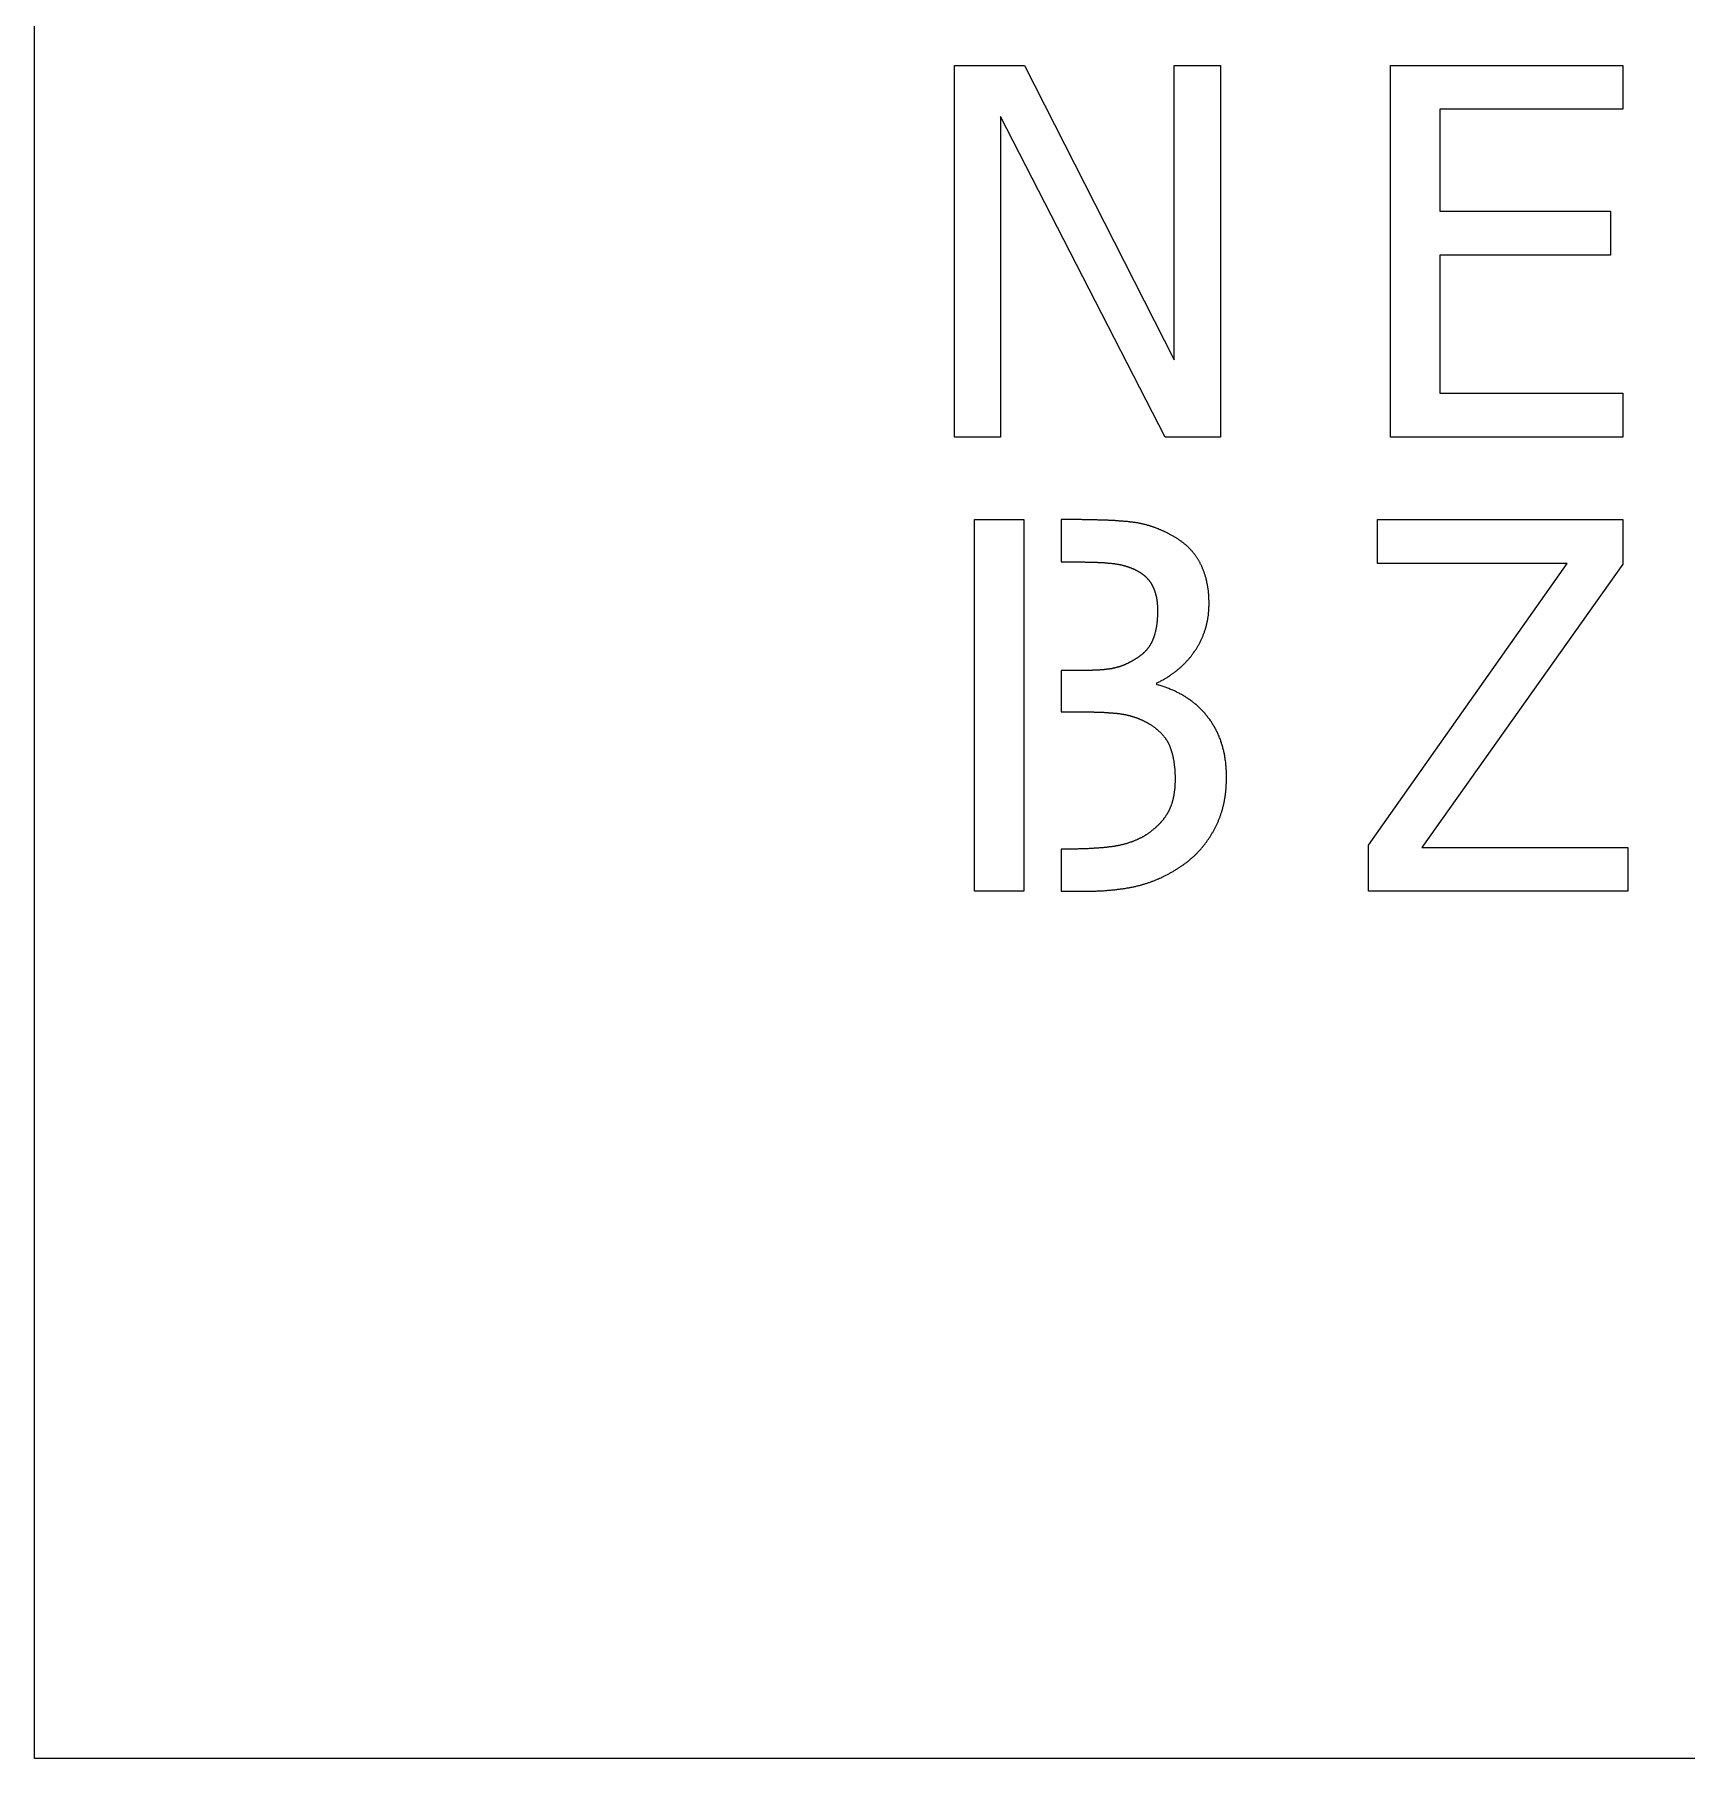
# Model space of a CAD drawing. Extents: x 63 to 563, y 268 to 768.
# Drawn here: x 62.8 to 196.2, y 267.9 to 407.1 of the extents above; entities that cross this region are included whole.
import ezdxf

# ---------------------------------------------------------------- set-up
doc = ezdxf.new("R2010")
doc.units = 0
doc.header["$LTSCALE"] = 2
doc.header["$MEASUREMENT"] = 0
doc.layers.get('0').update_dxf_attribs({"linetype": 'CONTINUOUS'})

msp = doc.modelspace()

# ---------------------------------------------------------------- linework, layer by layer
at = {"color": 1}
for points in [[(62.8, 767.92), (297.8, 767.92), (562.8, 767.92), (562.8, 517.92), (562.8, 267.92), (297.8, 267.92), (62.8, 267.92), (62.8, 517.92)], [(158.53, 404.58), (158.53, 374.58), (154.06, 374.58), (140.78, 400.45), (140.78, 374.58), (137.06, 374.58), (137.06, 404.58), (142.73, 404.58), (154.81, 380.83), (154.81, 404.58)], [(191.03, 374.58), (172.26, 374.58), (172.26, 404.58), (191.03, 404.58), (191.03, 401.04), (176.25, 401.04), (176.25, 392.82), (190.03, 392.82), (190.03, 389.27), (176.25, 389.27), (176.25, 378.13), (191.03, 378.13)], [(138.68, 367.92), (142.67, 367.92), (142.67, 337.92), (138.68, 337.92)], [(153.41, 354.6), (153.41, 354.74), (153.47, 354.77), (153.54, 354.8), (153.6, 354.83), (153.66, 354.86), (153.72, 354.9), (153.78, 354.93), (153.84, 354.96), (153.9, 354.99), (153.95, 355.02), (154.01, 355.06), (154.07, 355.09), (154.13, 355.13), (154.18, 355.16), (154.24, 355.19), (154.3, 355.23), (154.35, 355.27), (154.41, 355.3), (154.46, 355.34), (154.51, 355.37), (154.57, 355.41), (154.62, 355.45), (154.67, 355.49), (154.73, 355.52), (154.78, 355.56), (154.83, 355.6), (154.88, 355.64), (154.93, 355.68), (154.98, 355.72), (155.03, 355.76), (155.08, 355.8), (155.13, 355.84), (155.18, 355.88), (155.23, 355.92), (155.28, 355.97), (155.32, 356.01), (155.37, 356.05), (155.42, 356.09), (155.46, 356.14), (155.51, 356.18), (155.56, 356.23), (155.6, 356.27), (155.65, 356.31), (155.69, 356.36), (155.73, 356.41), (155.78, 356.45), (155.82, 356.5), (155.86, 356.54), (155.9, 356.59), (155.94, 356.64), (155.99, 356.69), (156.03, 356.73), (156.07, 356.78), (156.11, 356.83), (156.15, 356.88), (156.19, 356.93), (156.22, 356.98), (156.26, 357.03), (156.3, 357.08), (156.34, 357.13), (156.37, 357.18), (156.41, 357.24), (156.45, 357.29), (156.48, 357.34), (156.52, 357.39), (156.55, 357.45), (156.59, 357.5), (156.62, 357.55), (156.65, 357.61), (156.69, 357.66), (156.72, 357.71), (156.75, 357.77), (156.78, 357.82), (156.81, 357.88), (156.84, 357.93), (156.87, 357.99), (156.9, 358.04), (156.92, 358.1), (156.95, 358.16), (156.98, 358.21), (157.01, 358.27), (157.03, 358.32), (157.06, 358.38), (157.08, 358.44), (157.11, 358.5), (157.13, 358.55), (157.15, 358.61), (157.17, 358.67), (157.2, 358.73), (157.22, 358.78), (157.24, 358.84), (157.26, 358.9), (157.28, 358.96), (157.3, 359.02), (157.32, 359.08), (157.33, 359.14), (157.35, 359.2), (157.37, 359.26), (157.38, 359.32), (157.4, 359.38), (157.42, 359.44), (157.43, 359.5), (157.44, 359.56), (157.46, 359.62), (157.47, 359.68), (157.48, 359.75), (157.5, 359.81), (157.51, 359.87), (157.52, 359.93), (157.53, 360), (157.54, 360.06), (157.55, 360.12), (157.56, 360.18), (157.56, 360.25), (157.57, 360.31), (157.58, 360.38), (157.58, 360.44), (157.59, 360.5), (157.6, 360.57), (157.6, 360.63), (157.6, 360.7), (157.61, 360.76), (157.61, 360.83), (157.61, 360.89), (157.62, 360.96), (157.62, 361.03), (157.62, 361.09), (157.62, 361.16), (157.62, 361.22), (157.62, 361.28), (157.62, 361.34), (157.62, 361.4), (157.61, 361.46), (157.61, 361.51), (157.61, 361.57), (157.61, 361.63), (157.6, 361.69), (157.6, 361.74), (157.6, 361.8), (157.59, 361.86), (157.59, 361.92), (157.58, 361.97), (157.58, 362.03), (157.57, 362.08), (157.57, 362.14), (157.56, 362.19), (157.55, 362.25), (157.54, 362.3), (157.54, 362.36), (157.53, 362.41), (157.52, 362.47), (157.51, 362.52), (157.5, 362.58), (157.49, 362.63), (157.48, 362.68), (157.47, 362.73), (157.46, 362.79), (157.45, 362.84), (157.44, 362.89), (157.43, 362.94), (157.42, 363), (157.41, 363.05), (157.39, 363.1), (157.38, 363.15), (157.37, 363.2), (157.35, 363.25), (157.34, 363.3), (157.32, 363.35), (157.31, 363.4), (157.29, 363.45), (157.28, 363.5), (157.26, 363.55), (157.25, 363.6), (157.23, 363.65), (157.21, 363.69), (157.19, 363.74), (157.18, 363.79), (157.16, 363.84), (157.14, 363.88), (157.12, 363.93), (157.1, 363.98), (157.08, 364.02), (157.06, 364.07), (157.04, 364.12), (157.02, 364.16), (157, 364.21), (156.98, 364.25), (156.96, 364.3), (156.93, 364.34), (156.91, 364.39), (156.89, 364.43), (156.86, 364.48), (156.84, 364.52), (156.82, 364.56), (156.79, 364.61), (156.77, 364.65), (156.74, 364.69), (156.72, 364.73), (156.69, 364.78), (156.66, 364.82), (156.63, 364.86), (156.61, 364.9), (156.58, 364.94), (156.55, 364.98), (156.52, 365.02), (156.49, 365.06), (156.46, 365.1), (156.43, 365.14), (156.4, 365.18), (156.37, 365.22), (156.34, 365.26), (156.31, 365.3), (156.27, 365.34), (156.24, 365.38), (156.21, 365.41), (156.17, 365.45), (156.14, 365.49), (156.1, 365.53), (156.07, 365.56), (156.03, 365.6), (156, 365.63), (155.96, 365.67), (155.92, 365.71), (155.89, 365.74), (155.85, 365.78), (155.81, 365.81), (155.77, 365.85), (155.73, 365.88), (155.69, 365.91), (155.65, 365.95), (155.61, 365.98), (155.57, 366.01), (155.53, 366.05), (155.49, 366.08), (155.44, 366.11), (155.4, 366.14), (155.36, 366.18), (155.31, 366.21), (155.27, 366.24), (155.23, 366.27), (155.18, 366.3), (155.14, 366.33), (155.09, 366.36), (155.04, 366.39), (155, 366.42), (154.95, 366.45), (154.9, 366.48), (154.85, 366.51), (154.81, 366.54), (154.76, 366.57), (154.71, 366.59), (154.66, 366.62), (154.61, 366.65), (154.56, 366.68), (154.51, 366.7), (154.46, 366.73), (154.41, 366.75), (154.37, 366.78), (154.32, 366.8), (154.28, 366.83), (154.23, 366.85), (154.18, 366.87), (154.14, 366.9), (154.09, 366.92), (154.04, 366.94), (154, 366.96), (153.95, 366.98), (153.9, 367.01), (153.86, 367.03), (153.81, 367.05), (153.76, 367.07), (153.71, 367.09), (153.67, 367.11), (153.62, 367.13), (153.57, 367.15), (153.53, 367.17), (153.48, 367.19), (153.43, 367.21), (153.38, 367.22), (153.34, 367.24), (153.29, 367.26), (153.24, 367.28), (153.19, 367.29), (153.14, 367.31), (153.1, 367.33), (153.05, 367.34), (153, 367.36), (152.95, 367.38), (152.9, 367.39), (152.85, 367.41), (152.81, 367.42), (152.76, 367.44), (152.71, 367.45), (152.66, 367.46), (152.61, 367.48), (152.56, 367.49), (152.51, 367.5), (152.46, 367.52), (152.41, 367.53), (152.37, 367.54), (152.32, 367.55), (152.27, 367.56), (152.22, 367.58), (152.17, 367.59), (152.12, 367.6), (152.07, 367.61), (152.02, 367.62), (151.97, 367.63), (151.92, 367.64), (151.87, 367.65), (151.82, 367.65), (151.77, 367.66), (151.72, 367.67), (151.67, 367.68), (151.62, 367.69), (151.57, 367.69), (151.52, 367.7), (151.47, 367.71), (151.42, 367.71), (151.37, 367.72), (151.31, 367.73), (151.26, 367.73), (151.21, 367.74), (151.15, 367.75), (151.1, 367.75), (151.04, 367.76), (150.98, 367.76), (150.93, 367.77), (150.87, 367.77), (150.81, 367.78), (150.75, 367.78), (150.69, 367.79), (150.63, 367.79), (150.56, 367.8), (150.5, 367.8), (150.44, 367.81), (150.37, 367.81), (150.31, 367.82), (150.24, 367.82), (150.17, 367.83), (150.1, 367.83), (150.04, 367.84), (149.97, 367.84), (149.9, 367.84), (149.82, 367.85), (149.75, 367.85), (149.68, 367.86), (149.61, 367.86), (149.53, 367.86), (149.46, 367.87), (149.38, 367.87), (149.3, 367.87), (149.23, 367.87), (149.15, 367.88), (149.07, 367.88), (148.99, 367.88), (148.91, 367.89), (148.83, 367.89), (148.74, 367.89), (148.66, 367.89), (148.58, 367.9), (148.49, 367.9), (148.41, 367.9), (148.32, 367.9), (148.23, 367.9), (148.14, 367.9), (148.06, 367.91), (147.97, 367.91), (147.88, 367.91), (147.79, 367.91), (147.69, 367.91), (147.6, 367.91), (147.51, 367.91), (147.41, 367.91), (147.32, 367.92), (147.22, 367.92), (147.12, 367.92), (147.03, 367.92), (146.93, 367.92), (146.83, 367.92), (146.73, 367.92), (146.63, 367.92), (145.67, 367.92), (145.67, 364.51), (146.48, 364.51), (146.55, 364.51), (146.62, 364.51), (146.68, 364.51), (146.75, 364.51), (146.81, 364.51), (146.87, 364.51), (146.94, 364.51), (147, 364.51), (147.06, 364.51), (147.13, 364.51), (147.19, 364.51), (147.25, 364.51), (147.31, 364.51), (147.37, 364.51), (147.43, 364.51), (147.49, 364.51), (147.55, 364.51), (147.61, 364.5), (147.67, 364.5), (147.72, 364.5), (147.78, 364.5), (147.84, 364.5), (147.89, 364.5), (147.95, 364.5), (148, 364.5), (148.06, 364.49), (148.11, 364.49), (148.17, 364.49), (148.22, 364.49), (148.27, 364.49), (148.33, 364.49), (148.38, 364.48), (148.43, 364.48), (148.48, 364.48), (148.53, 364.48), (148.58, 364.48), (148.63, 364.47), (148.68, 364.47), (148.73, 364.47), (148.78, 364.47), (148.82, 364.46), (148.87, 364.46), (148.92, 364.46), (148.97, 364.46), (149.01, 364.45), (149.06, 364.45), (149.1, 364.45), (149.15, 364.45), (149.19, 364.44), (149.23, 364.44), (149.28, 364.44), (149.32, 364.43), (149.36, 364.43), (149.4, 364.43), (149.45, 364.42), (149.49, 364.42), (149.53, 364.42), (149.57, 364.41), (149.61, 364.41), (149.64, 364.41), (149.68, 364.4), (149.72, 364.4), (149.76, 364.39), (149.8, 364.39), (149.83, 364.39), (149.87, 364.38), (149.91, 364.38), (149.94, 364.37), (149.98, 364.37), (150.02, 364.36), (150.05, 364.36), (150.09, 364.35), (150.13, 364.35), (150.16, 364.34), (150.2, 364.34), (150.23, 364.33), (150.27, 364.32), (150.31, 364.32), (150.34, 364.31), (150.38, 364.3), (150.41, 364.29), (150.45, 364.29), (150.48, 364.28), (150.52, 364.27), (150.55, 364.26), (150.59, 364.25), (150.62, 364.25), (150.66, 364.24), (150.69, 364.23), (150.73, 364.22), (150.76, 364.21), (150.79, 364.2), (150.83, 364.19), (150.86, 364.18), (150.9, 364.17), (150.93, 364.16), (150.96, 364.15), (151, 364.14), (151.03, 364.13), (151.07, 364.12), (151.1, 364.11), (151.13, 364.09), (151.16, 364.08), (151.2, 364.07), (151.23, 364.06), (151.26, 364.05), (151.3, 364.03), (151.33, 364.02), (151.36, 364.01), (151.39, 363.99), (151.43, 363.98), (151.46, 363.97), (151.49, 363.95), (151.52, 363.94), (151.55, 363.92), (151.59, 363.91), (151.62, 363.89), (151.65, 363.88), (151.68, 363.86), (151.71, 363.85), (151.74, 363.83), (151.77, 363.82), (151.81, 363.8), (151.84, 363.79), (151.87, 363.77), (151.9, 363.75), (151.93, 363.74), (151.95, 363.72), (151.98, 363.71), (152, 363.69), (152.03, 363.68), (152.05, 363.66), (152.08, 363.65), (152.1, 363.63), (152.12, 363.61), (152.15, 363.6), (152.17, 363.58), (152.19, 363.57), (152.22, 363.55), (152.24, 363.53), (152.26, 363.52), (152.28, 363.5), (152.31, 363.48), (152.33, 363.46), (152.35, 363.45), (152.37, 363.43), (152.39, 363.41), (152.41, 363.39), (152.43, 363.38), (152.45, 363.36), (152.47, 363.34), (152.49, 363.32), (152.51, 363.3), (152.53, 363.28), (152.55, 363.26), (152.57, 363.24), (152.59, 363.22), (152.61, 363.2), (152.63, 363.18), (152.65, 363.16), (152.66, 363.14), (152.68, 363.12), (152.7, 363.1), (152.72, 363.08), (152.73, 363.06), (152.75, 363.04), (152.77, 363.02), (152.78, 363), (152.8, 362.98), (152.82, 362.95), (152.83, 362.93), (152.85, 362.91), (152.86, 362.89), (152.88, 362.87), (152.89, 362.84), (152.91, 362.82), (152.92, 362.8), (152.94, 362.78), (152.95, 362.75), (152.96, 362.73), (152.98, 362.7), (152.99, 362.68), (153, 362.66), (153.02, 362.63), (153.03, 362.61), (153.04, 362.58), (153.05, 362.56), (153.07, 362.53), (153.08, 362.51), (153.09, 362.48), (153.1, 362.46), (153.11, 362.43), (153.12, 362.41), (153.14, 362.38), (153.15, 362.36), (153.16, 362.33), (153.17, 362.31), (153.18, 362.28), (153.19, 362.25), (153.2, 362.23), (153.21, 362.2), (153.22, 362.17), (153.23, 362.15), (153.23, 362.12), (153.24, 362.09), (153.25, 362.06), (153.26, 362.04), (153.27, 362.01), (153.28, 361.98), (153.29, 361.95), (153.29, 361.93), (153.3, 361.9), (153.31, 361.87), (153.32, 361.84), (153.32, 361.81), (153.33, 361.78), (153.34, 361.76), (153.34, 361.73), (153.35, 361.7), (153.36, 361.67), (153.36, 361.64), (153.37, 361.61), (153.37, 361.58), (153.38, 361.55), (153.38, 361.52), (153.39, 361.49), (153.4, 361.46), (153.4, 361.43), (153.4, 361.4), (153.41, 361.37), (153.41, 361.34), (153.42, 361.31), (153.42, 361.28), (153.42, 361.25), (153.43, 361.22), (153.43, 361.19), (153.43, 361.15), (153.44, 361.12), (153.44, 361.09), (153.44, 361.06), (153.45, 361.03), (153.45, 361), (153.45, 360.96), (153.45, 360.93), (153.45, 360.9), (153.46, 360.87), (153.46, 360.83), (153.46, 360.8), (153.46, 360.77), (153.46, 360.73), (153.46, 360.7), (153.46, 360.67), (153.46, 360.63), (153.46, 360.6), (153.46, 360.56), (153.46, 360.51), (153.46, 360.47), (153.46, 360.42), (153.46, 360.38), (153.46, 360.34), (153.46, 360.3), (153.45, 360.25), (153.45, 360.21), (153.45, 360.17), (153.45, 360.13), (153.45, 360.08), (153.45, 360.04), (153.44, 360), (153.44, 359.96), (153.44, 359.92), (153.43, 359.88), (153.43, 359.84), (153.43, 359.8), (153.42, 359.76), (153.42, 359.72), (153.42, 359.68), (153.41, 359.64), (153.41, 359.6), (153.4, 359.56), (153.4, 359.53), (153.39, 359.49), (153.39, 359.45), (153.38, 359.41), (153.38, 359.37), (153.37, 359.34), (153.37, 359.3), (153.36, 359.26), (153.35, 359.23), (153.35, 359.19), (153.34, 359.15), (153.33, 359.12), (153.33, 359.08), (153.32, 359.05), (153.31, 359.01), (153.3, 358.98), (153.3, 358.94), (153.29, 358.91), (153.28, 358.87), (153.27, 358.84), (153.26, 358.81), (153.25, 358.77), (153.25, 358.74), (153.24, 358.71), (153.23, 358.67), (153.22, 358.64), (153.21, 358.61), (153.2, 358.58), (153.19, 358.55), (153.18, 358.51), (153.17, 358.48), (153.16, 358.45), (153.15, 358.42), (153.14, 358.39), (153.12, 358.36), (153.11, 358.33), (153.1, 358.3), (153.09, 358.27), (153.08, 358.24), (153.07, 358.21), (153.05, 358.18), (153.04, 358.15), (153.03, 358.12), (153.01, 358.09), (153, 358.07), (152.99, 358.04), (152.97, 358.01), (152.96, 357.98), (152.94, 357.95), (152.93, 357.93), (152.91, 357.9), (152.9, 357.87), (152.88, 357.85), (152.87, 357.82), (152.85, 357.79), (152.83, 357.77), (152.82, 357.74), (152.8, 357.71), (152.78, 357.69), (152.77, 357.66), (152.75, 357.64), (152.73, 357.61), (152.71, 357.58), (152.69, 357.56), (152.67, 357.53), (152.66, 357.51), (152.64, 357.49), (152.62, 357.46), (152.6, 357.44), (152.58, 357.41), (152.56, 357.39), (152.53, 357.36), (152.51, 357.34), (152.49, 357.32), (152.47, 357.29), (152.45, 357.27), (152.43, 357.25), (152.4, 357.23), (152.38, 357.2), (152.36, 357.18), (152.33, 357.16), (152.31, 357.14), (152.29, 357.12), (152.26, 357.09), (152.24, 357.07), (152.21, 357.05), (152.19, 357.03), (152.16, 357.01), (152.14, 356.99), (152.11, 356.97), (152.09, 356.95), (152.06, 356.93), (152.03, 356.91), (152.01, 356.89), (151.98, 356.87), (151.95, 356.85), (151.93, 356.83), (151.9, 356.81), (151.87, 356.79), (151.84, 356.77), (151.81, 356.75), (151.78, 356.73), (151.75, 356.72), (151.72, 356.7), (151.69, 356.68), (151.66, 356.66), (151.63, 356.64), (151.6, 356.62), (151.58, 356.61), (151.55, 356.59), (151.52, 356.57), (151.49, 356.55), (151.46, 356.54), (151.43, 356.52), (151.4, 356.5), (151.37, 356.49), (151.34, 356.47), (151.31, 356.45), (151.28, 356.44), (151.25, 356.42), (151.22, 356.41), (151.19, 356.39), (151.16, 356.38), (151.13, 356.36), (151.1, 356.35), (151.08, 356.33), (151.05, 356.32), (151.02, 356.31), (150.99, 356.29), (150.96, 356.28), (150.93, 356.27), (150.9, 356.25), (150.87, 356.24), (150.84, 356.23), (150.81, 356.21), (150.79, 356.2), (150.76, 356.19), (150.73, 356.18), (150.7, 356.17), (150.67, 356.16), (150.64, 356.14), (150.61, 356.13), (150.58, 356.12), (150.56, 356.11), (150.53, 356.1), (150.5, 356.09), (150.47, 356.08), (150.44, 356.07), (150.41, 356.06), (150.38, 356.05), (150.36, 356.04), (150.33, 356.03), (150.3, 356.03), (150.27, 356.02), (150.24, 356.01), (150.21, 356), (150.19, 355.99), (150.16, 355.98), (150.13, 355.98), (150.1, 355.97), (150.07, 355.96), (150.05, 355.96), (150.02, 355.95), (149.99, 355.94), (149.96, 355.94), (149.93, 355.93), (149.91, 355.92), (149.88, 355.92), (149.85, 355.91), (149.82, 355.91), (149.79, 355.9), (149.76, 355.89), (149.72, 355.89), (149.69, 355.88), (149.66, 355.88), (149.63, 355.87), (149.59, 355.87), (149.56, 355.86), (149.53, 355.86), (149.49, 355.85), (149.46, 355.85), (149.42, 355.84), (149.38, 355.84), (149.35, 355.84), (149.31, 355.83), (149.27, 355.83), (149.23, 355.82), (149.2, 355.82), (149.16, 355.82), (149.12, 355.81), (149.08, 355.81), (149.04, 355.8), (148.99, 355.8), (148.95, 355.8), (148.91, 355.79), (148.87, 355.79), (148.83, 355.79), (148.78, 355.78), (148.74, 355.78), (148.69, 355.78), (148.65, 355.78), (148.6, 355.77), (148.56, 355.77), (148.51, 355.77), (148.46, 355.77), (148.42, 355.76), (148.37, 355.76), (148.32, 355.76), (148.27, 355.76), (148.22, 355.76), (148.17, 355.75), (148.12, 355.75), (148.07, 355.75), (148.02, 355.75), (147.97, 355.75), (147.91, 355.75), (147.86, 355.75), (147.81, 355.74), (147.75, 355.74), (147.7, 355.74), (147.64, 355.74), (147.59, 355.74), (147.53, 355.74), (147.48, 355.74), (147.42, 355.74), (147.36, 355.74), (147.31, 355.74), (147.25, 355.74), (147.19, 355.74), (145.67, 355.74), (145.67, 352.41), (147.19, 352.41), (147.25, 352.41), (147.32, 352.41), (147.38, 352.41), (147.45, 352.41), (147.51, 352.41), (147.57, 352.41), (147.63, 352.41), (147.69, 352.41), (147.76, 352.4), (147.82, 352.4), (147.88, 352.4), (147.94, 352.4), (148, 352.4), (148.05, 352.4), (148.11, 352.4), (148.17, 352.4), (148.23, 352.4), (148.28, 352.4), (148.34, 352.39), (148.4, 352.39), (148.45, 352.39), (148.51, 352.39), (148.56, 352.39), (148.62, 352.39), (148.67, 352.38), (148.72, 352.38), (148.77, 352.38), (148.83, 352.38), (148.88, 352.38), (148.93, 352.37), (148.98, 352.37), (149.03, 352.37), (149.08, 352.37), (149.13, 352.37), (149.18, 352.36), (149.23, 352.36), (149.27, 352.36), (149.32, 352.36), (149.37, 352.35), (149.42, 352.35), (149.46, 352.35), (149.51, 352.34), (149.55, 352.34), (149.6, 352.34), (149.64, 352.33), (149.69, 352.33), (149.73, 352.33), (149.77, 352.32), (149.81, 352.32), (149.86, 352.32), (149.9, 352.31), (149.94, 352.31), (149.98, 352.31), (150.02, 352.3), (150.06, 352.3), (150.1, 352.29), (150.13, 352.29), (150.17, 352.29), (150.21, 352.28), (150.25, 352.28), (150.28, 352.27), (150.32, 352.27), (150.36, 352.26), (150.39, 352.26), (150.43, 352.25), (150.46, 352.25), (150.5, 352.24), (150.53, 352.24), (150.57, 352.23), (150.6, 352.23), (150.64, 352.22), (150.67, 352.22), (150.7, 352.21), (150.74, 352.2), (150.77, 352.2), (150.81, 352.19), (150.84, 352.18), (150.88, 352.18), (150.91, 352.17), (150.94, 352.16), (150.98, 352.16), (151.01, 352.15), (151.04, 352.14), (151.08, 352.13), (151.11, 352.12), (151.14, 352.12), (151.18, 352.11), (151.21, 352.1), (151.24, 352.09), (151.28, 352.08), (151.31, 352.07), (151.34, 352.06), (151.38, 352.05), (151.41, 352.04), (151.44, 352.03), (151.47, 352.02), (151.51, 352.01), (151.54, 352), (151.57, 351.99), (151.6, 351.98), (151.63, 351.97), (151.67, 351.96), (151.7, 351.95), (151.73, 351.94), (151.76, 351.93), (151.79, 351.91), (151.83, 351.9), (151.86, 351.89), (151.89, 351.88), (151.92, 351.87), (151.95, 351.85), (151.98, 351.84), (152.01, 351.83), (152.04, 351.81), (152.08, 351.8), (152.11, 351.79), (152.14, 351.77), (152.17, 351.76), (152.2, 351.75), (152.23, 351.73), (152.26, 351.72), (152.29, 351.7), (152.32, 351.69), (152.35, 351.67), (152.38, 351.66), (152.41, 351.64), (152.44, 351.63), (152.49, 351.6), (152.53, 351.58), (152.58, 351.56), (152.62, 351.53), (152.66, 351.51), (152.71, 351.48), (152.75, 351.45), (152.79, 351.43), (152.83, 351.4), (152.88, 351.38), (152.92, 351.35), (152.96, 351.32), (153, 351.3), (153.04, 351.27), (153.07, 351.24), (153.11, 351.22), (153.15, 351.19), (153.19, 351.16), (153.23, 351.14), (153.26, 351.11), (153.3, 351.08), (153.33, 351.05), (153.37, 351.02), (153.4, 351), (153.44, 350.97), (153.47, 350.94), (153.5, 350.91), (153.54, 350.88), (153.57, 350.85), (153.6, 350.82), (153.63, 350.79), (153.66, 350.77), (153.69, 350.74), (153.72, 350.71), (153.75, 350.68), (153.78, 350.65), (153.81, 350.62), (153.84, 350.59), (153.86, 350.55), (153.89, 350.52), (153.92, 350.49), (153.94, 350.46), (153.97, 350.43), (153.99, 350.4), (154.02, 350.37), (154.04, 350.34), (154.07, 350.3), (154.09, 350.27), (154.11, 350.24), (154.13, 350.21), (154.16, 350.18), (154.18, 350.14), (154.2, 350.11), (154.22, 350.08), (154.24, 350.04), (154.26, 350.01), (154.28, 349.98), (154.29, 349.94), (154.31, 349.91), (154.33, 349.88), (154.34, 349.84), (154.36, 349.81), (154.38, 349.77), (154.39, 349.74), (154.41, 349.71), (154.42, 349.67), (154.44, 349.64), (154.45, 349.6), (154.47, 349.56), (154.48, 349.53), (154.49, 349.49), (154.51, 349.45), (154.52, 349.42), (154.53, 349.38), (154.54, 349.34), (154.56, 349.3), (154.57, 349.26), (154.58, 349.23), (154.59, 349.19), (154.6, 349.15), (154.62, 349.11), (154.63, 349.07), (154.64, 349.03), (154.65, 348.99), (154.66, 348.95), (154.67, 348.91), (154.68, 348.86), (154.69, 348.82), (154.7, 348.78), (154.71, 348.74), (154.71, 348.7), (154.72, 348.65), (154.73, 348.61), (154.74, 348.57), (154.75, 348.52), (154.76, 348.48), (154.76, 348.43), (154.77, 348.39), (154.78, 348.34), (154.78, 348.3), (154.79, 348.25), (154.8, 348.21), (154.8, 348.16), (154.81, 348.11), (154.81, 348.07), (154.82, 348.02), (154.82, 347.97), (154.83, 347.93), (154.83, 347.88), (154.84, 347.83), (154.84, 347.78), (154.84, 347.73), (154.85, 347.68), (154.85, 347.63), (154.85, 347.58), (154.86, 347.53), (154.86, 347.48), (154.86, 347.43), (154.86, 347.38), (154.87, 347.33), (154.87, 347.28), (154.87, 347.23), (154.87, 347.17), (154.87, 347.12), (154.87, 347.07), (154.87, 347.02), (154.87, 346.96), (154.87, 346.91), (154.87, 346.86), (154.87, 346.81), (154.87, 346.77), (154.87, 346.72), (154.87, 346.67), (154.86, 346.62), (154.86, 346.57), (154.86, 346.53), (154.86, 346.48), (154.86, 346.43), (154.85, 346.39), (154.85, 346.34), (154.85, 346.29), (154.84, 346.25), (154.84, 346.2), (154.83, 346.16), (154.83, 346.11), (154.82, 346.07), (154.82, 346.02), (154.81, 345.98), (154.81, 345.94), (154.8, 345.89), (154.8, 345.85), (154.79, 345.81), (154.78, 345.77), (154.78, 345.72), (154.77, 345.68), (154.76, 345.64), (154.75, 345.6), (154.75, 345.56), (154.74, 345.52), (154.73, 345.48), (154.72, 345.44), (154.71, 345.4), (154.7, 345.36), (154.69, 345.32), (154.68, 345.28), (154.67, 345.24), (154.66, 345.2), (154.65, 345.16), (154.64, 345.13), (154.63, 345.09), (154.62, 345.05), (154.61, 345.02), (154.6, 344.98), (154.58, 344.94), (154.57, 344.91), (154.56, 344.87), (154.55, 344.84), (154.53, 344.8), (154.52, 344.76), (154.51, 344.73), (154.49, 344.7), (154.48, 344.66), (154.46, 344.63), (154.45, 344.59), (154.43, 344.56), (154.42, 344.53), (154.4, 344.5), (154.39, 344.46), (154.37, 344.43), (154.36, 344.4), (154.34, 344.37), (154.32, 344.34), (154.31, 344.31), (154.29, 344.28), (154.27, 344.24), (154.25, 344.21), (154.24, 344.18), (154.22, 344.15), (154.2, 344.12), (154.18, 344.09), (154.16, 344.06), (154.14, 344.03), (154.12, 344), (154.1, 343.97), (154.08, 343.94), (154.06, 343.91), (154.04, 343.88), (154.01, 343.85), (153.99, 343.82), (153.97, 343.79), (153.95, 343.76), (153.93, 343.73), (153.9, 343.7), (153.88, 343.67), (153.86, 343.64), (153.83, 343.62), (153.81, 343.59), (153.78, 343.56), (153.76, 343.53), (153.73, 343.5), (153.71, 343.47), (153.68, 343.44), (153.66, 343.42), (153.63, 343.39), (153.6, 343.36), (153.58, 343.33), (153.55, 343.3), (153.52, 343.28), (153.5, 343.25), (153.47, 343.22), (153.44, 343.19), (153.41, 343.17), (153.38, 343.14), (153.35, 343.11), (153.32, 343.08), (153.29, 343.06), (153.26, 343.03), (153.23, 343), (153.2, 342.98), (153.17, 342.95), (153.14, 342.92), (153.11, 342.9), (153.08, 342.87), (153.04, 342.84), (153.01, 342.82), (152.98, 342.79), (152.95, 342.77), (152.91, 342.74), (152.88, 342.71), (152.85, 342.69), (152.81, 342.66), (152.78, 342.64), (152.74, 342.61), (152.71, 342.59), (152.67, 342.56), (152.63, 342.54), (152.6, 342.51), (152.56, 342.49), (152.52, 342.47), (152.48, 342.44), (152.45, 342.42), (152.41, 342.4), (152.37, 342.38), (152.33, 342.35), (152.29, 342.33), (152.25, 342.31), (152.22, 342.29), (152.18, 342.27), (152.14, 342.25), (152.1, 342.23), (152.06, 342.21), (152.02, 342.19), (151.98, 342.17), (151.94, 342.15), (151.9, 342.13), (151.86, 342.11), (151.82, 342.09), (151.78, 342.07), (151.74, 342.06), (151.69, 342.04), (151.65, 342.02), (151.61, 342), (151.57, 341.99), (151.53, 341.97), (151.49, 341.95), (151.44, 341.94), (151.4, 341.92), (151.36, 341.91), (151.32, 341.89), (151.27, 341.88), (151.23, 341.86), (151.19, 341.85), (151.15, 341.83), (151.1, 341.82), (151.06, 341.8), (151.01, 341.79), (150.97, 341.78), (150.93, 341.76), (150.88, 341.75), (150.84, 341.74), (150.79, 341.73), (150.75, 341.72), (150.7, 341.7), (150.66, 341.69), (150.61, 341.68), (150.57, 341.67), (150.52, 341.66), (150.48, 341.65), (150.43, 341.64), (150.38, 341.63), (150.34, 341.62), (150.29, 341.61), (150.24, 341.6), (150.2, 341.59), (150.15, 341.58), (150.1, 341.58), (150.06, 341.57), (150.01, 341.56), (149.96, 341.55), (149.91, 341.55), (149.86, 341.54), (149.81, 341.53), (149.76, 341.52), (149.71, 341.52), (149.66, 341.51), (149.61, 341.5), (149.56, 341.5), (149.5, 341.49), (149.45, 341.48), (149.4, 341.48), (149.34, 341.47), (149.29, 341.47), (149.23, 341.46), (149.17, 341.45), (149.12, 341.45), (149.06, 341.44), (149, 341.44), (148.94, 341.43), (148.88, 341.43), (148.82, 341.42), (148.76, 341.42), (148.7, 341.41), (148.64, 341.41), (148.58, 341.4), (148.52, 341.4), (148.45, 341.4), (148.39, 341.39), (148.33, 341.39), (148.26, 341.38), (148.2, 341.38), (148.13, 341.38), (148.07, 341.37), (148, 341.37), (147.93, 341.37), (147.86, 341.36), (147.79, 341.36), (147.73, 341.36), (147.66, 341.35), (147.59, 341.35), (147.51, 341.35), (147.44, 341.35), (147.37, 341.34), (147.3, 341.34), (147.23, 341.34), (147.15, 341.34), (147.08, 341.34), (147, 341.33), (146.93, 341.33), (146.85, 341.33), (146.78, 341.33), (146.7, 341.33), (146.62, 341.33), (146.54, 341.33), (146.47, 341.32), (146.39, 341.32), (146.31, 341.32), (146.23, 341.32), (146.15, 341.32), (146.06, 341.32), (145.98, 341.32), (145.9, 341.32), (145.67, 341.32), (145.67, 337.92), (147.29, 337.92), (147.38, 337.92), (147.48, 337.92), (147.57, 337.92), (147.67, 337.92), (147.76, 337.92), (147.85, 337.92), (147.95, 337.92), (148.04, 337.93), (148.13, 337.93), (148.22, 337.93), (148.31, 337.93), (148.4, 337.94), (148.49, 337.94), (148.58, 337.95), (148.67, 337.95), (148.76, 337.95), (148.85, 337.96), (148.93, 337.96), (149.02, 337.97), (149.1, 337.97), (149.19, 337.98), (149.27, 337.99), (149.36, 337.99), (149.44, 338), (149.52, 338), (149.6, 338.01), (149.69, 338.02), (149.77, 338.03), (149.85, 338.03), (149.93, 338.04), (150.01, 338.05), (150.09, 338.06), (150.16, 338.07), (150.24, 338.08), (150.32, 338.09), (150.4, 338.1), (150.47, 338.11), (150.55, 338.12), (150.62, 338.13), (150.7, 338.14), (150.77, 338.15), (150.84, 338.16), (150.92, 338.17), (150.99, 338.19), (151.06, 338.2), (151.13, 338.21), (151.2, 338.22), (151.27, 338.24), (151.34, 338.25), (151.41, 338.26), (151.48, 338.28), (151.54, 338.29), (151.61, 338.31), (151.68, 338.32), (151.74, 338.34), (151.81, 338.35), (151.87, 338.37), (151.94, 338.38), (152, 338.4), (152.07, 338.42), (152.13, 338.43), (152.19, 338.45), (152.25, 338.47), (152.31, 338.49), (152.37, 338.5), (152.43, 338.52), (152.49, 338.54), (152.55, 338.56), (152.61, 338.58), (152.68, 338.6), (152.74, 338.62), (152.8, 338.64), (152.85, 338.66), (152.91, 338.68), (152.97, 338.7), (153.03, 338.73), (153.09, 338.75), (153.15, 338.77), (153.21, 338.8), (153.27, 338.82), (153.33, 338.84), (153.39, 338.87), (153.45, 338.89), (153.51, 338.92), (153.56, 338.94), (153.62, 338.97), (153.68, 338.99), (153.74, 339.02), (153.8, 339.05), (153.85, 339.08), (153.91, 339.1), (153.97, 339.13), (154.03, 339.16), (154.09, 339.19), (154.14, 339.22), (154.2, 339.25), (154.26, 339.28), (154.31, 339.31), (154.37, 339.34), (154.43, 339.37), (154.48, 339.4), (154.54, 339.43), (154.6, 339.46), (154.65, 339.5), (154.71, 339.53), (154.77, 339.56), (154.82, 339.6), (154.88, 339.63), (154.93, 339.67), (154.99, 339.7), (155.04, 339.74), (155.1, 339.77), (155.15, 339.81), (155.21, 339.84), (155.26, 339.88), (155.32, 339.92), (155.37, 339.95), (155.43, 339.99), (155.48, 340.03), (155.54, 340.07), (155.59, 340.11), (155.65, 340.15), (155.7, 340.19), (155.76, 340.23), (155.81, 340.27), (155.86, 340.31), (155.92, 340.35), (155.96, 340.38), (156, 340.42), (156.05, 340.46), (156.09, 340.49), (156.13, 340.53), (156.18, 340.57), (156.22, 340.6), (156.26, 340.64), (156.3, 340.68), (156.35, 340.72), (156.39, 340.75), (156.43, 340.79), (156.47, 340.83), (156.51, 340.87), (156.55, 340.91), (156.59, 340.95), (156.63, 340.99), (156.67, 341.03), (156.71, 341.07), (156.75, 341.11), (156.79, 341.15), (156.83, 341.2), (156.86, 341.24), (156.9, 341.28), (156.94, 341.32), (156.98, 341.36), (157.01, 341.41), (157.05, 341.45), (157.09, 341.49), (157.12, 341.54), (157.16, 341.58), (157.2, 341.63), (157.23, 341.67), (157.27, 341.72), (157.3, 341.76), (157.34, 341.81), (157.37, 341.85), (157.4, 341.9), (157.44, 341.95), (157.47, 341.99), (157.5, 342.04), (157.54, 342.09), (157.57, 342.14), (157.6, 342.18), (157.63, 342.23), (157.67, 342.28), (157.7, 342.33), (157.73, 342.38), (157.76, 342.43), (157.79, 342.48), (157.82, 342.53), (157.85, 342.58), (157.88, 342.63), (157.91, 342.68), (157.94, 342.73), (157.97, 342.78), (158, 342.84), (158.03, 342.89), (158.05, 342.94), (158.08, 342.99), (158.11, 343.05), (158.14, 343.1), (158.16, 343.15), (158.19, 343.21), (158.22, 343.26), (158.24, 343.32), (158.27, 343.37), (158.29, 343.43), (158.32, 343.48), (158.34, 343.54), (158.37, 343.59), (158.39, 343.65), (158.41, 343.71), (158.44, 343.76), (158.46, 343.82), (158.48, 343.88), (158.5, 343.93), (158.52, 343.99), (158.54, 344.05), (158.56, 344.11), (158.58, 344.17), (158.6, 344.22), (158.62, 344.28), (158.64, 344.34), (158.66, 344.4), (158.67, 344.46), (158.69, 344.52), (158.71, 344.58), (158.72, 344.64), (158.74, 344.7), (158.75, 344.76), (158.77, 344.83), (158.78, 344.89), (158.8, 344.95), (158.81, 345.01), (158.83, 345.07), (158.84, 345.14), (158.85, 345.2), (158.86, 345.26), (158.87, 345.32), (158.89, 345.39), (158.9, 345.45), (158.91, 345.52), (158.92, 345.58), (158.93, 345.64), (158.94, 345.71), (158.94, 345.77), (158.95, 345.84), (158.96, 345.91), (158.97, 345.97), (158.97, 346.04), (158.98, 346.1), (158.99, 346.17), (158.99, 346.24), (159, 346.31), (159, 346.37), (159.01, 346.44), (159.01, 346.51), (159.01, 346.58), (159.02, 346.65), (159.02, 346.71), (159.02, 346.78), (159.02, 346.85), (159.03, 346.92), (159.03, 346.99), (159.03, 347.06), (159.03, 347.13), (159.03, 347.22), (159.03, 347.31), (159.02, 347.4), (159.02, 347.49), (159.02, 347.58), (159.02, 347.67), (159.01, 347.75), (159, 347.84), (159, 347.93), (158.99, 348.01), (158.98, 348.1), (158.98, 348.18), (158.97, 348.27), (158.96, 348.35), (158.95, 348.44), (158.93, 348.52), (158.92, 348.6), (158.91, 348.68), (158.9, 348.76), (158.88, 348.85), (158.87, 348.93), (158.85, 349.01), (158.84, 349.09), (158.82, 349.17), (158.8, 349.25), (158.78, 349.32), (158.76, 349.4), (158.74, 349.48), (158.72, 349.56), (158.7, 349.63), (158.68, 349.71), (158.65, 349.79), (158.63, 349.86), (158.61, 349.94), (158.58, 350.01), (158.56, 350.08), (158.53, 350.16), (158.5, 350.23), (158.47, 350.3), (158.44, 350.37), (158.42, 350.45), (158.38, 350.52), (158.35, 350.59), (158.32, 350.66), (158.29, 350.73), (158.26, 350.8), (158.22, 350.87), (158.19, 350.93), (158.15, 351), (158.12, 351.07), (158.08, 351.14), (158.04, 351.2), (158, 351.27), (157.96, 351.33), (157.92, 351.4), (157.88, 351.46), (157.84, 351.53), (157.8, 351.59), (157.76, 351.65), (157.72, 351.72), (157.67, 351.78), (157.63, 351.84), (157.58, 351.9), (157.53, 351.96), (157.49, 352.02), (157.44, 352.08), (157.39, 352.14), (157.34, 352.2), (157.29, 352.26), (157.24, 352.32), (157.19, 352.37), (157.14, 352.43), (157.09, 352.48), (157.04, 352.54), (156.99, 352.59), (156.93, 352.65), (156.88, 352.7), (156.82, 352.75), (156.77, 352.81), (156.71, 352.86), (156.66, 352.91), (156.6, 352.96), (156.54, 353.01), (156.48, 353.06), (156.42, 353.1), (156.36, 353.15), (156.3, 353.2), (156.24, 353.25), (156.18, 353.29), (156.12, 353.34), (156.06, 353.38), (155.99, 353.43), (155.93, 353.47), (155.87, 353.51), (155.8, 353.55), (155.74, 353.6), (155.67, 353.64), (155.6, 353.68), (155.54, 353.72), (155.47, 353.76), (155.4, 353.8), (155.33, 353.83), (155.26, 353.87), (155.19, 353.91), (155.12, 353.95), (155.05, 353.98), (154.98, 354.02), (154.9, 354.05), (154.83, 354.09), (154.76, 354.12), (154.68, 354.15), (154.61, 354.18), (154.53, 354.22), (154.46, 354.25), (154.38, 354.28), (154.3, 354.31), (154.22, 354.34), (154.15, 354.36), (154.07, 354.39), (153.99, 354.42), (153.91, 354.45), (153.83, 354.47), (153.74, 354.5), (153.66, 354.52), (153.58, 354.55), (153.5, 354.57), (153.41, 354.6)], [(191.43, 337.92), (170.48, 337.92), (170.48, 341.64), (186.52, 364.37), (171.21, 364.37), (171.21, 367.92), (191.02, 367.92), (191.02, 364.32), (174.8, 341.47), (191.43, 341.47)]]:
    msp.add_lwpolyline(points, close=True, dxfattribs=at)

doc.saveas('drawing.dxf')
